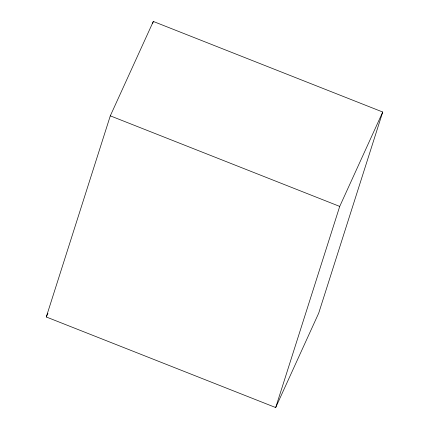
<?xml version="1.0" encoding="UTF-8"?>
<svg xmlns="http://www.w3.org/2000/svg" width="429" height="429" viewBox="0 0 429 429"><rect width="100%" height="100%" fill="white"/><g stroke="black" fill="none" stroke-linecap="round" stroke-linejoin="round"><path stroke-width="0.64" d="M46.268 316.972L110.301 115.841L153.314 21.45L382.732 112.028L318.699 313.159L275.686 407.55L46.268 316.972L47.93 313.32M152.703 23.364L153.314 21.45M275.686 407.55L339.72 206.413L382.732 112.028M110.301 115.841L339.72 206.413"/></g></svg>
